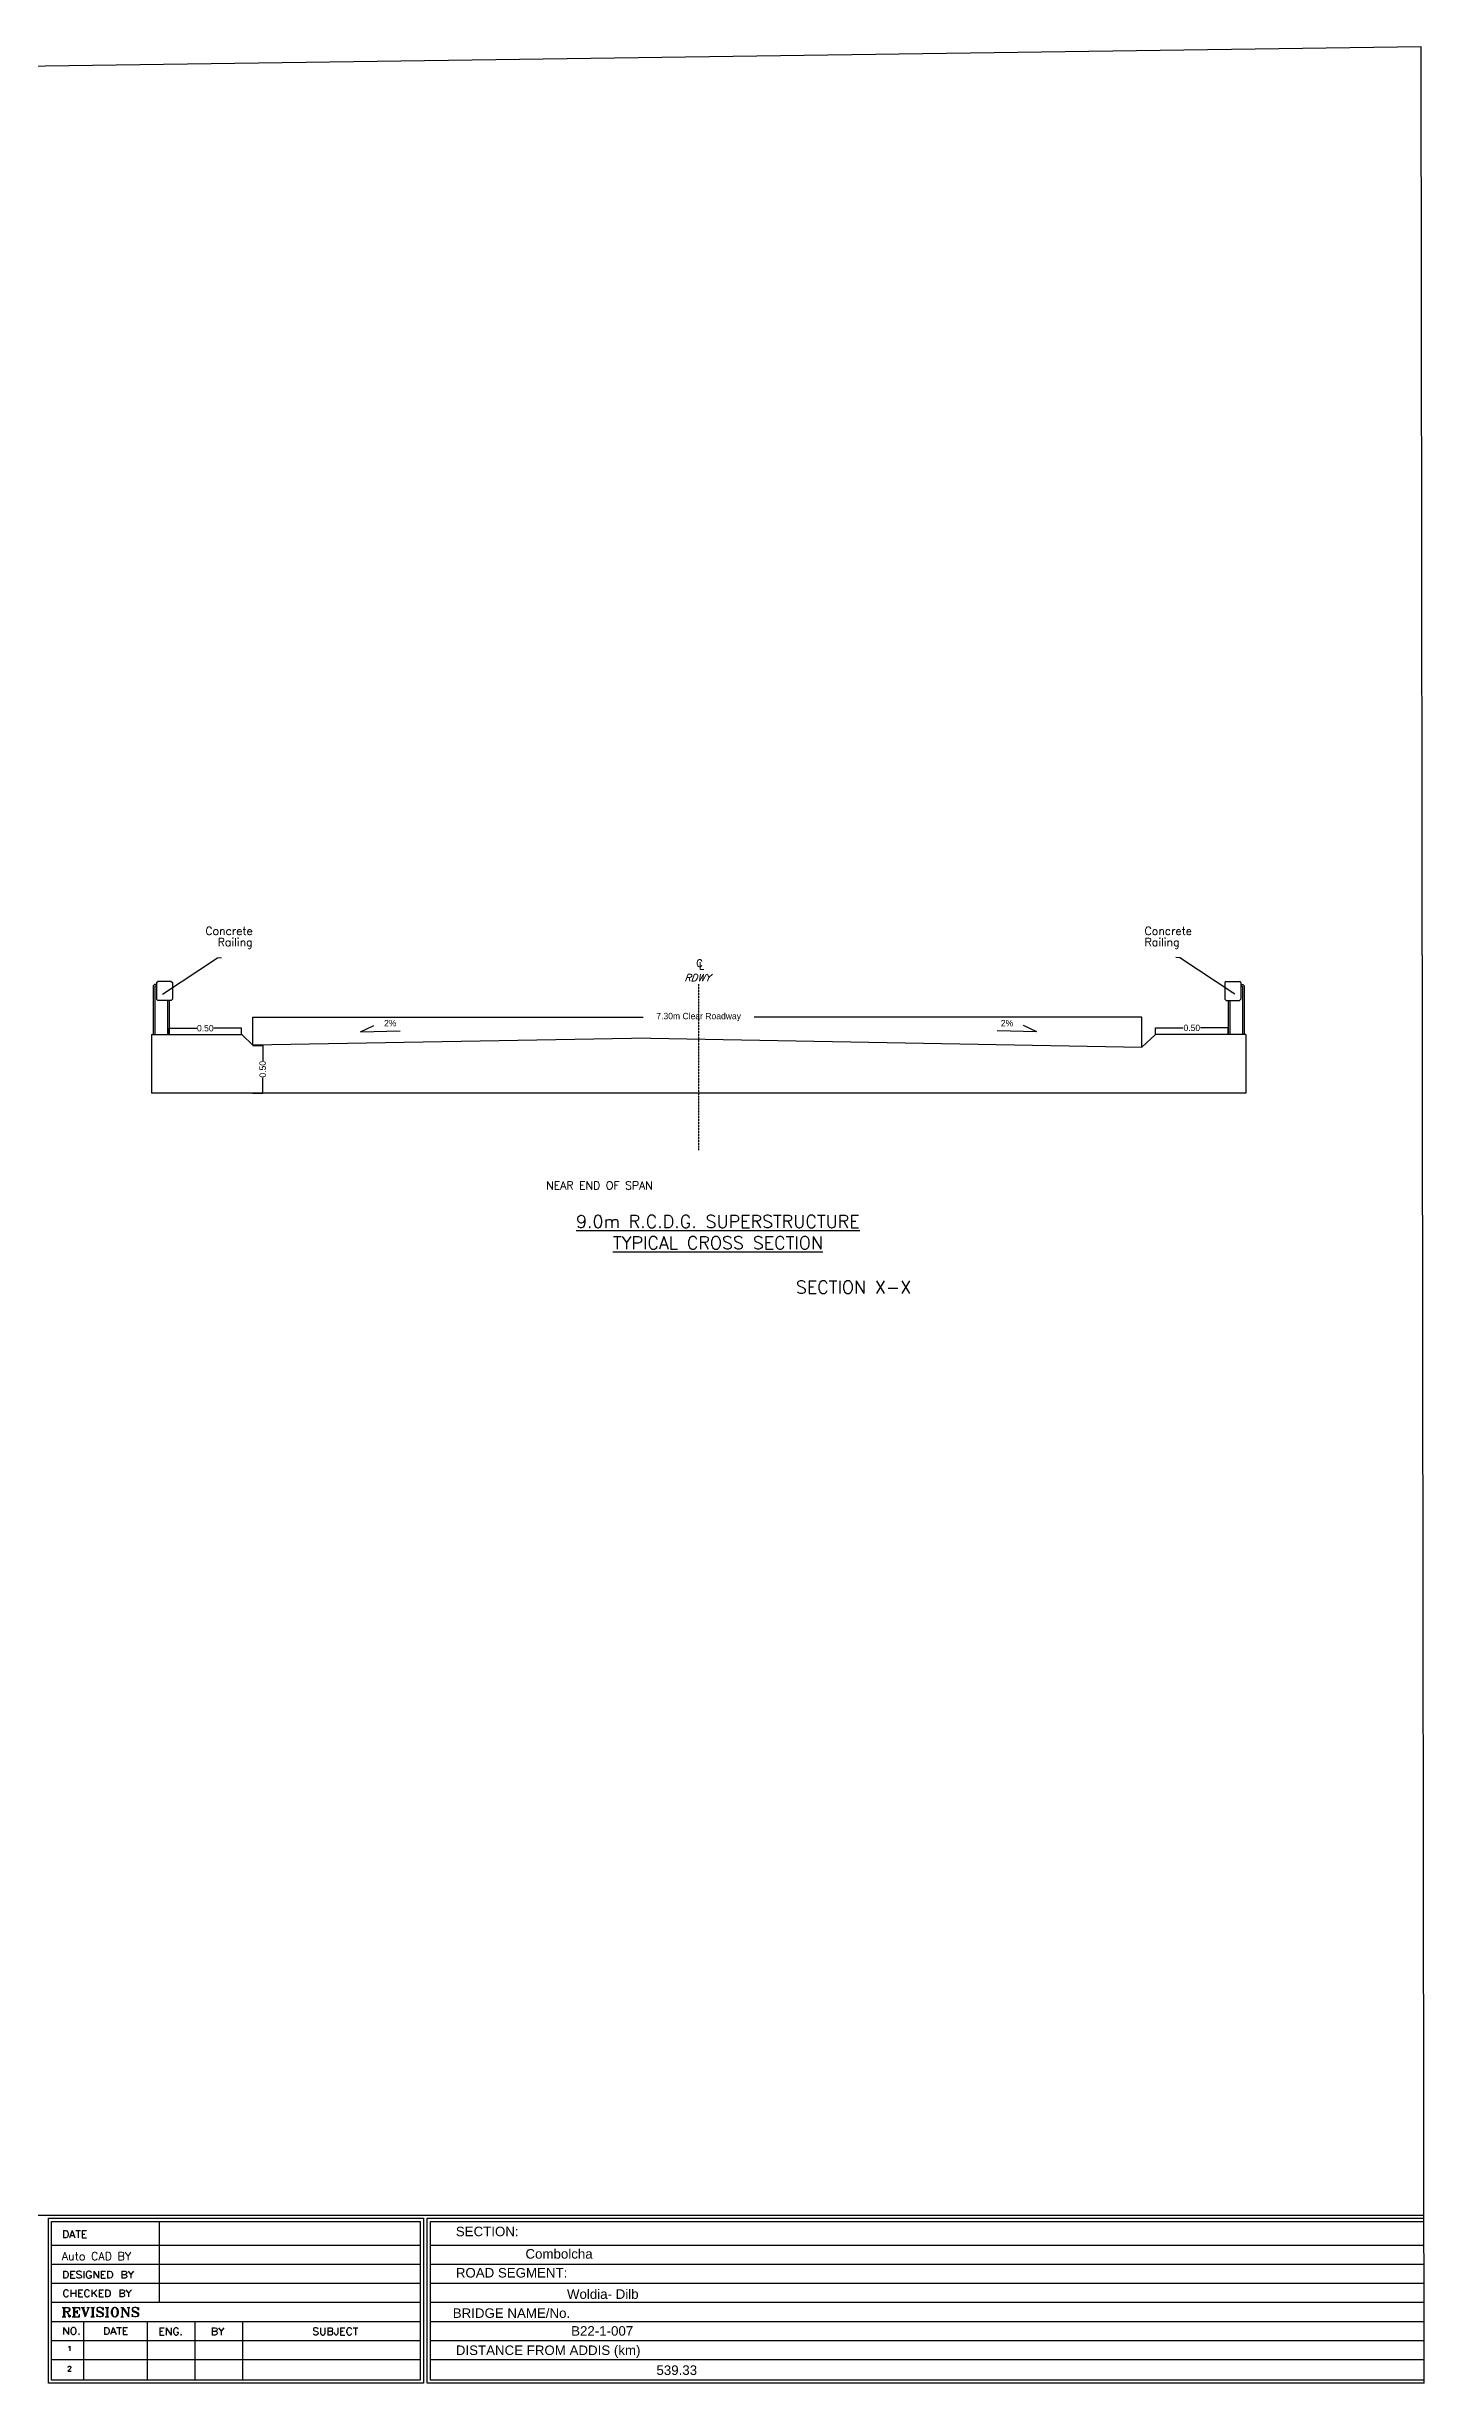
# Model space of a CAD drawing. Header units: inches. Extents: x 184975 to 283683, y -13290 to 59714.
# Drawn here: x 240639 to 283683, y -13290 to 59714 of the extents above; entities that cross this region are included whole.
import ezdxf

# ---------------------------------------------------------------- set-up
doc = ezdxf.new("R2010")
doc.units = ezdxf.units.IN
doc.header["$MEASUREMENT"] = 0
doc.linetypes.add('DASHED', pattern=[0.75, 0.5, -0.25])
for name, color, linetype in [('CONCRETE', 2, 'Continuous'), ('Dim', 9, 'Continuous'), ('Text', 3, 'Continuous'), ('TITLE BLOCK', 7, 'Continuous'), ('WALL', 2, 'Continuous')]:
    doc.layers.add(name, color=color, linetype=linetype)
doc.styles.add('ARIAL', font='arial.ttf', dxfattribs={"height": 15})
doc.styles.add('SIM_E25', font='simplex.shx')
doc.styles.add('T-25-100', font='romans.shx', dxfattribs={"height": 0.25})
doc.styles.add('Text200-2.25', font='romans.shx')
doc.styles.add('Text50-2.0', font='romans.shx')
doc.dimstyles.new('Dim50', dxfattribs={"dimtxt": 300, "dimasz": 150, "dimexe": 150, "dimexo": 150, "dimgap": 75, "dimtad": 1, "dimdec": 0, "dimlfac": 0.5, "dimzin": 0, "dimdsep": 46, "dimtxsty": 'Text50-2.0', "dimblk": 'OBLIQUE', "dimcen": 100, "dimdle": 150, "dimclrd": 256, "dimclre": 256, "dimclrt": 3, "dimadec": 0, "dimazin": 0, "dimtfac": 1, "dimtdec": 0, "dimtofl": 0, "dimtmove": 0, "dimatfit": 3, "dimfxl": 1, "dimtolj": 1, "dimtzin": 0, "dimarcsym": 0})
doc.dimstyles.get("Standard").update_dxf_attribs({"dimtxt": 200, "dimasz": 0.18, "dimexe": 0.18, "dimexo": 0.0625, "dimgap": 0.09, "dimtad": 0, "dimdec": 4, "dimzin": 0, "dimdsep": 46, "dimtxsty": 'Standard', "dimcen": 0.09, "dimadec": 0, "dimazin": 0, "dimtfac": 1, "dimtdec": 4, "dimtofl": 0, "dimtmove": 0, "dimatfit": 3, "dimfxl": 1, "dimtolj": 1, "dimtzin": 0, "dimarcsym": 0})

# ---------------------------------------------------------------- blocks, each defined once
blk = doc.blocks.new('_Oblique')
at = {"color": 0, "lineweight": -2}
blk.add_line((-0.5, -0.5), (0.5, 0.5), dxfattribs=at)
blk = doc.blocks.new('*D26')
at = {"color": 0, "lineweight": -2}
for p, q in [((247077, 28513), (247077, 29398)), ((247077, 29398), (259276, 29398)), ((274854, 29398), (262743, 29398)), ((274854, 28460), (274854, 29398))]:
    blk.add_line(p, q, dxfattribs=at)
at = {"color": 0}
for points in [[(247077, 29398), (247077, 29398), (247077, 29398)], [(274854, 29398), (274854, 29398), (274854, 29398)]]:
    blk.add_solid(points, dxfattribs=at)
at = {"layer": 'Defpoints', "color": 0}
for p in [(274854, 29398), (247077, 28513), (274854, 28460)]:
    blk.add_point(p, dxfattribs=at)
at = {"color": 0, "insert": (261010, 29398), "char_height": 200, "attachment_point": 5}
blk.add_mtext('\\A1;7.30m Clear Roadway', dxfattribs=at)
blk = doc.blocks.new('*D27')
at = {"color": 0, "lineweight": -2}
for p, q in [((247077, 28513), (247388, 28513)), ((247388, 28513), (247388, 28032)), ((247077, 27016), (247388, 27016)), ((247388, 27017), (247388, 27498))]:
    blk.add_line(p, q, dxfattribs=at)
at = {"color": 0}
for points in [[(247388, 28513), (247388, 28513), (247388, 28513)], [(247388, 27017), (247388, 27017), (247388, 27016)]]:
    blk.add_solid(points, dxfattribs=at)
at = {"layer": 'Defpoints', "color": 0}
for p in [(247077, 28513), (247077, 27016), (247388, 27016)]:
    blk.add_point(p, dxfattribs=at)
at = {"color": 0, "insert": (247388, 27765), "char_height": 200, "attachment_point": 5, "rotation": 90}
blk.add_mtext('\\A1;0.50', dxfattribs=at)
blk = doc.blocks.new('*D28')
at = {"color": 0, "lineweight": -2}
for p, q in [((244466, 28858), (244466, 29047)), ((244466, 29047), (245327, 29047)), ((246722, 29047), (245861, 29047)), ((246723, 28858), (246723, 29047))]:
    blk.add_line(p, q, dxfattribs=at)
at = {"color": 0}
for points in [[(244466, 29047), (244466, 29047), (244466, 29047)], [(246722, 29047), (246722, 29047), (246723, 29047)]]:
    blk.add_solid(points, dxfattribs=at)
at = {"layer": 'Defpoints', "color": 0}
for p in [(244466, 28858), (246723, 29047), (246723, 28858)]:
    blk.add_point(p, dxfattribs=at)
at = {"color": 0, "insert": (245594, 29047), "char_height": 200, "attachment_point": 5}
blk.add_mtext('\\A1;0.50', dxfattribs=at)
blk = doc.blocks.new('*D29')
at = {"color": 0, "lineweight": -2}
for p, q in [((275287, 28849), (275287, 29057)), ((275287, 29057), (276153, 29057)), ((277553, 29057), (276687, 29057)), ((277553, 28858), (277553, 29057))]:
    blk.add_line(p, q, dxfattribs=at)
at = {"color": 0}
for points in [[(275287, 29057), (275287, 29057), (275287, 29057)], [(277553, 29057), (277553, 29057), (277553, 29057)]]:
    blk.add_solid(points, dxfattribs=at)
at = {"layer": 'Defpoints', "color": 0}
for p in [(275287, 29057), (275287, 28849), (277553, 28858)]:
    blk.add_point(p, dxfattribs=at)
at = {"color": 0, "insert": (276420, 29057), "char_height": 200, "attachment_point": 5}
blk.add_mtext('\\A1;0.50', dxfattribs=at)

msp = doc.modelspace()

# ---------------------------------------------------------------- linework, layer by layer
at = {"color": 6, "linetype": 'DASHED'}
msp.add_line((261009.62304, 30420.24667), (261009.62304, 25234.04218), dxfattribs=at)
at = {"color": 2}
for p, q in [((243909.62304, 28848.54373), (246732.14233, 28848.54373)), ((243909.62304, 28848.48123), (243909.62304, 27016.36331)), ((246732.14233, 28848.54373), (247077.27848, 28513.31858)), ((275287.10375, 28848.54373), (274854.11139, 28459.71228)), ((278109.62304, 28848.54373), (275287.10375, 28848.54373)), ((278109.62304, 28848.54373), (278109.62304, 27016.36331)), ((278109.62304, 27016.36331), (243909.62304, 27016.36331))]:
    msp.add_line(p, q, dxfattribs=at)
for p, q in [((250444.21402, 28939.61939), (250856.50739, 29128.07128)), ((250444.21402, 28939.61939), (251684.81196, 28962.45613)), ((271575.03207, 28939.61939), (270334.43412, 28962.45613)), ((271575.03207, 28939.61939), (271162.7387, 29128.07128))]:
    msp.add_line(p, q)
at = {"layer": 'CONCRETE'}
for q in [(247077.27848, 28513.31858), (274854.11139, 28459.71228)]:
    msp.add_line((259509.62304, 28742.17129), q, dxfattribs=at)
at = {"layer": 'TITLE BLOCK', "color": 5}
for p, q in [((185075.59127, -8036.30091), (283674.30214, -8036.30091)), ((240791.18532, -8236.94065), (252311.34653, -8236.94065)), ((240791.18532, -13190.23055), (240791.18532, -8236.94065)), ((252311.34653, -8236.94065), (252311.34653, -13190.23055)), ((252626.7984, -8236.82387), (283674.64171, -8236.82387)), ((252626.7984, -13190.11377), (252626.7984, -8236.82387)), ((252311.34653, -13190.23055), (240791.18532, -13190.23055)), ((283683.02984, -13190.11377), (252626.7984, -13190.11377))]:
    msp.add_line(p, q, dxfattribs=at)
at = {"layer": 'TITLE BLOCK', "color": 210}
for p, q in [((240690.92076, -8136.67609), (252411.61109, -8136.67609)), ((240690.92076, -13290.49511), (240690.92076, -8136.67609)), ((252411.61109, -8136.67609), (252411.61109, -13290.49511)), ((252526.53383, -13290.37834), (252526.53383, -8136.55931)), ((252526.53383, -8136.55931), (283674.47192, -8136.55931)), ((252411.61109, -13290.49511), (240690.92076, -13290.49511)), ((283683.19963, -13290.37834), (252526.53383, -13290.37834))]:
    msp.add_line(p, q, dxfattribs=at)
msp.add_lwpolyline([(283683.19963, -13290.37834), (283589.87649, 59714.36166), (184975.32671, 58326.95113), (184975.32671, -8056.29792)], dxfattribs=at)
at = {"layer": 'TITLE BLOCK', "color": 7}
for points in [[(241158.4446, -8520.6663), (241158.4446, -8745.19888)], [(241158.4446, -8520.6663), (241235.52295, -8520.6663), (241265.68404, -8530.72), (241289.14267, -8554.17863), (241299.19636, -8574.28602), (241309.25006, -8607.79835), (241309.25006, -8661.41807), (241299.19636, -8691.57916), (241289.14267, -8711.68656), (241265.68404, -8735.14518), (241235.52295, -8745.19888), (241158.4446, -8745.19888)], [(241436.5969, -8520.6663), (241352.81608, -8745.19888)], [(241382.97718, -8671.47177), (241490.21662, -8671.47177)], [(241436.5969, -8520.6663), (241520.37771, -8745.19888)], [(241543.83634, -8520.6663), (241691.29057, -8520.6663)], [(241617.56346, -8520.6663), (241617.56346, -8745.19888)], [(241744.91029, -8520.6663), (241882.31083, -8520.6663)], [(241744.91029, -8520.6663), (241744.91029, -8745.19888)], [(241744.91029, -8627.90574), (241828.69111, -8627.90574)], [(241744.91029, -8745.19888), (241882.31083, -8745.19888)], [(244164.5002, -10770.64065), (244164.5002, -8236.94065)], [(252311.34653, -8987.78493), (240791.18532, -8987.78493)], [(283675.91342, -8987.78493), (252626.7984, -8987.78493)], [(252311.34653, -9580.95309), (240791.18532, -9580.95309)], [(252311.34653, -10177.47249), (240791.18532, -10177.47249)], [(241161.79583, -9785.37828), (241161.79583, -10006.55963)], [(241161.79583, -9785.37828), (241235.52295, -9785.37828), (241265.68404, -9795.43198), (241289.14267, -9815.53937), (241299.19636, -9838.998), (241309.25006, -9869.15909), (241309.25006, -9922.77881), (241299.19636, -9956.29114), (241289.14267, -9976.39853), (241265.68404, -9996.50593), (241235.52295, -10006.55963), (241161.79583, -10006.55963)], [(241382.97718, -9785.37828), (241382.97718, -10006.55963)], [(241382.97718, -9785.37828), (241523.72894, -9785.37828)], [(241382.97718, -9892.61772), (241470.10922, -9892.61772)], [(241382.97718, -10006.55963), (241523.72894, -10006.55963)], [(241724.8029, -9815.53937), (241704.6955, -9795.43198), (241671.18318, -9785.37828), (241627.61715, -9785.37828), (241597.45606, -9795.43198), (241573.99743, -9815.53937), (241573.99743, -9838.998), (241587.40236, -9859.1054), (241597.45606, -9869.15909), (241617.56346, -9879.21279), (241681.23687, -9902.67142), (241704.6955, -9912.72512), (241714.7492, -9922.77881), (241724.8029, -9942.88621), (241724.8029, -9976.39853), (241704.6955, -9996.50593), (241671.18318, -10006.55963), (241627.61715, -10006.55963), (241597.45606, -9996.50593), (241573.99743, -9976.39853)], [(241798.53001, -9785.37828), (241798.53001, -10006.55963)], [(242033.11629, -9838.998), (242023.0626, -9815.53937), (241999.60397, -9795.43198), (241979.49657, -9785.37828), (241935.93055, -9785.37828), (241915.82315, -9795.43198), (241895.71576, -9815.53937), (241882.31083, -9838.998), (241872.25713, -9869.15909), (241872.25713, -9922.77881), (241882.31083, -9956.29114), (241895.71576, -9976.39853), (241915.82315, -9996.50593), (241935.93055, -10006.55963), (241979.49657, -10006.55963), (241999.60397, -9996.50593), (242023.0626, -9976.39853), (242033.11629, -9956.29114), (242033.11629, -9922.77881)], [(241979.49657, -9922.77881), (242033.11629, -9922.77881)], [(242106.84341, -9785.37828), (242254.29764, -10006.55963)], [(242106.84341, -9785.37828), (242106.84341, -10006.55963)], [(242254.29764, -9785.37828), (242254.29764, -10006.55963)], [(242341.42969, -9785.37828), (242478.83022, -9785.37828)], [(242341.42969, -9785.37828), (242341.42969, -10006.55963)], [(242341.42969, -9892.61772), (242425.2105, -9892.61772)], [(242341.42969, -10006.55963), (242478.83022, -10006.55963)], [(242542.50364, -9785.37828), (242542.50364, -10006.55963)], [(242542.50364, -9785.37828), (242616.23076, -9785.37828), (242649.74308, -9795.43198), (242669.85048, -9815.53937), (242679.90418, -9838.998), (242689.95787, -9869.15909), (242689.95787, -9922.77881), (242679.90418, -9956.29114), (242669.85048, -9976.39853), (242649.74308, -9996.50593), (242616.23076, -10006.55963), (242542.50364, -10006.55963)], [(242988.21757, -9785.37828), (243085.40331, -9785.37828), (243115.56441, -9795.43198), (243125.6181, -9805.48567), (243139.02304, -9828.9443), (243139.02304, -9849.0517), (243125.6181, -9869.15909), (243115.56441, -9879.21279), (243085.40331, -9892.61772)], [(242988.21757, -9785.37828), (242988.21757, -10006.55963)], [(242988.21757, -9892.61772), (243085.40331, -9892.61772), (243115.56441, -9902.67142), (243125.6181, -9912.72512), (243139.02304, -9932.83251), (243139.02304, -9966.34484), (243125.6181, -9986.45223), (243115.56441, -9996.50593), (243085.40331, -10006.55963), (242988.21757, -10006.55963)], [(243179.23783, -9785.37828), (243266.36987, -9892.61772), (243266.36987, -10006.55963)], [(243350.15069, -9785.37828), (243266.36987, -9892.61772)], [(283676.91792, -9580.95309), (252626.7984, -9580.95309)], [(283677.92809, -10177.47249), (252626.7984, -10177.47249)], [(252311.34653, -10770.64065), (240791.18532, -10770.64065)], [(241124.93227, -10921.44611), (241295.84513, -10921.44611), (241336.05992, -10934.85104), (241349.46485, -10948.25597), (241366.22101, -10978.41707), (241366.22101, -11005.22693), (241349.46485, -11032.03679), (241336.05992, -11048.79295), (241295.84513, -11062.19788), (241195.30815, -11062.19788)], [(241138.3372, -10921.44611), (241165.14706, -10934.85104)], [(241151.74213, -10921.44611), (241165.14706, -10948.25597)], [(241319.30376, -10422.11246), (241309.25006, -10398.65384), (241285.79143, -10378.54644), (241265.68404, -10368.49274), (241222.11802, -10368.49274), (241202.01062, -10378.54644), (241181.90322, -10398.65384), (241171.84953, -10422.11246), (241158.4446, -10452.27356), (241158.4446, -10505.89328), (241171.84953, -10539.4056), (241181.90322, -10559.513), (241202.01062, -10579.62039), (241222.11802, -10589.67409), (241265.68404, -10589.67409), (241285.79143, -10579.62039), (241309.25006, -10559.513), (241319.30376, -10539.4056)], [(241165.14706, -10921.44611), (241165.14706, -11216.35458)], [(241181.90322, -10934.85104), (241181.90322, -11202.94965)], [(241195.30815, -10921.44611), (241195.30815, -11216.35458)], [(241208.71308, -10921.44611), (241195.30815, -10948.25597)], [(241222.11802, -10921.44611), (241195.30815, -10934.85104)], [(241295.84513, -10921.44611), (241322.65499, -10934.85104), (241336.05992, -10961.6609), (241336.05992, -11018.63186), (241322.65499, -11048.79295), (241295.84513, -11062.19788)], [(241336.05992, -10948.25597), (241349.46485, -10978.41707), (241349.46485, -11005.22693), (241336.05992, -11032.03679)], [(241393.03088, -10368.49274), (241393.03088, -10589.67409)], [(241393.03088, -10475.73218), (241543.83634, -10475.73218)], [(241436.5969, -10921.44611), (241661.12948, -10921.44611), (241661.12948, -11005.22693)], [(241450.00183, -10921.44611), (241476.81169, -10934.85104)], [(241463.40676, -10921.44611), (241476.81169, -10948.25597)], [(241476.81169, -10921.44611), (241476.81169, -11216.35458)], [(241493.56785, -10934.85104), (241493.56785, -11202.94965)], [(241506.97278, -10921.44611), (241506.97278, -11216.35458)], [(241520.37771, -10921.44611), (241506.97278, -10948.25597)], [(241533.78264, -10921.44611), (241506.97278, -10934.85104)], [(241543.83634, -10368.49274), (241543.83634, -10589.67409)], [(241590.7536, -10921.44611), (241661.12948, -10934.85104)], [(241620.91469, -10921.44611), (241661.12948, -10948.25597)], [(241627.61715, -10368.49274), (241627.61715, -10589.67409)], [(241627.61715, -10368.49274), (241765.01769, -10368.49274)], [(241627.61715, -10475.73218), (241711.39797, -10475.73218)], [(241627.61715, -10589.67409), (241765.01769, -10589.67409)], [(241634.31962, -10921.44611), (241661.12948, -10961.6609)], [(241647.72455, -10921.44611), (241661.12948, -11005.22693)], [(241718.10043, -10921.44611), (241818.63741, -10921.44611)], [(241734.8566, -10921.44611), (241761.66646, -10948.25597)], [(241748.26153, -10921.44611), (241845.44727, -11216.35458)], [(241761.66646, -10921.44611), (241845.44727, -11176.13979), (241845.44727, -11216.35458)], [(241775.07139, -10921.44611), (241862.20343, -11176.13979)], [(241791.82755, -10921.44611), (241775.07139, -10948.25597)], [(241805.23248, -10921.44611), (241775.07139, -10934.85104)], [(241979.49657, -10422.11246), (241966.09164, -10398.65384), (241945.98425, -10378.54644), (241925.87685, -10368.49274), (241882.31083, -10368.49274), (241862.20343, -10378.54644), (241838.7448, -10398.65384), (241828.69111, -10422.11246), (241818.63741, -10452.27356), (241818.63741, -10505.89328), (241828.69111, -10539.4056), (241838.7448, -10559.513), (241862.20343, -10579.62039), (241882.31083, -10589.67409), (241925.87685, -10589.67409), (241945.98425, -10579.62039), (241966.09164, -10559.513), (241979.49657, -10539.4056)], [(241945.98425, -10934.85104), (241845.44727, -11216.35458)], [(241889.01329, -10921.44611), (241972.79411, -10921.44611)], [(241919.17439, -10921.44611), (241945.98425, -10934.85104)], [(241959.38918, -10921.44611), (241945.98425, -10934.85104)], [(242016.36013, -10921.44611), (242130.30204, -10921.44611)], [(242029.76506, -10921.44611), (242059.92615, -10934.85104)], [(242046.52122, -10921.44611), (242059.92615, -10948.25597)], [(242053.22369, -10368.49274), (242053.22369, -10589.67409)], [(242200.67792, -10368.49274), (242053.22369, -10515.94698)], [(242059.92615, -10921.44611), (242059.92615, -11216.35458)], [(242073.33108, -10934.85104), (242073.33108, -11202.94965)], [(242086.73601, -10921.44611), (242086.73601, -11216.35458)], [(242116.89711, -10921.44611), (242086.73601, -10934.85104)], [(242103.49218, -10921.44611), (242086.73601, -10948.25597)], [(242106.84341, -10462.32725), (242200.67792, -10589.67409)], [(242384.99571, -10961.6609), (242398.40064, -10921.44611), (242398.40064, -11005.22693), (242384.99571, -10961.6609), (242358.18585, -10934.85104), (242314.61983, -10921.44611), (242271.0538, -10921.44611), (242230.83901, -10934.85104), (242200.67792, -10961.6609), (242200.67792, -11005.22693), (242214.08285, -11032.03679), (242257.64887, -11062.19788), (242341.42969, -11089.00774), (242371.59078, -11105.7639), (242384.99571, -11132.57377), (242384.99571, -11176.13979), (242371.59078, -11202.94965)], [(242230.83901, -10934.85104), (242214.08285, -10961.6609), (242214.08285, -10991.822), (242230.83901, -11018.63186), (242257.64887, -11032.03679), (242341.42969, -11062.19788), (242384.99571, -11089.00774), (242398.40064, -11119.16883), (242398.40064, -11162.73486), (242384.99571, -11189.54472), (242371.59078, -11202.94965), (242328.02476, -11216.35458), (242284.45873, -11216.35458), (242244.24394, -11202.94965), (242214.08285, -11176.13979), (242200.67792, -11132.57377), (242200.67792, -11216.35458), (242214.08285, -11176.13979)], [(242274.40504, -10368.49274), (242274.40504, -10589.67409)], [(242274.40504, -10368.49274), (242415.1568, -10368.49274)], [(242274.40504, -10475.73218), (242361.53708, -10475.73218)], [(242274.40504, -10589.67409), (242415.1568, -10589.67409)], [(242468.77652, -10921.44611), (242582.71843, -10921.44611)], [(242478.83022, -10368.49274), (242552.55734, -10368.49274), (242582.71843, -10378.54644), (242606.17706, -10398.65384), (242616.23076, -10422.11246), (242626.28445, -10452.27356), (242626.28445, -10505.89328), (242616.23076, -10539.4056), (242606.17706, -10559.513), (242582.71843, -10579.62039), (242552.55734, -10589.67409), (242478.83022, -10589.67409)], [(242478.83022, -10368.49274), (242478.83022, -10589.67409)], [(242485.53269, -10921.44611), (242512.34255, -10934.85104)], [(242498.93762, -10921.44611), (242512.34255, -10948.25597)], [(242512.34255, -10921.44611), (242512.34255, -11216.35458)], [(242525.74748, -10934.85104), (242525.74748, -11202.94965)], [(242542.50364, -10921.44611), (242542.50364, -11216.35458)], [(242555.90857, -10921.44611), (242542.50364, -10948.25597)], [(242569.3135, -10921.44611), (242542.50364, -10934.85104)], [(242753.63129, -10921.44611), (242710.06527, -10934.85104), (242683.25541, -10961.6609), (242669.85048, -10991.822), (242653.09431, -11048.79295), (242653.09431, -11089.00774), (242669.85048, -11145.9787), (242683.25541, -11176.13979), (242710.06527, -11202.94965), (242753.63129, -11216.35458), (242780.44115, -11216.35458), (242824.00718, -11202.94965), (242854.16827, -11176.13979), (242867.5732, -11145.9787), (242880.97813, -11089.00774), (242880.97813, -11048.79295), (242867.5732, -10991.822), (242854.16827, -10961.6609), (242824.00718, -10934.85104), (242780.44115, -10921.44611), (242753.63129, -10921.44611)], [(242753.63129, -10921.44611), (242726.82143, -10934.85104), (242696.66034, -10978.41707), (242683.25541, -11032.03679), (242683.25541, -11105.7639), (242696.66034, -11162.73486), (242726.82143, -11202.94965), (242753.63129, -11216.35458)], [(242780.44115, -11216.35458), (242810.60224, -11202.94965), (242837.41211, -11162.73486), (242854.16827, -11105.7639), (242854.16827, -11032.03679), (242837.41211, -10978.41707), (242810.60224, -10934.85104), (242780.44115, -10921.44611)], [(242924.54415, -10368.49274), (242924.54415, -10589.67409)], [(242924.54415, -10368.49274), (243018.37866, -10368.49274), (243051.89099, -10378.54644), (243061.94469, -10388.60014), (243071.99838, -10412.05877), (243071.99838, -10432.16616), (243061.94469, -10452.27356), (243051.89099, -10462.32725), (243018.37866, -10475.73218)], [(242924.54415, -10475.73218), (243018.37866, -10475.73218), (243051.89099, -10485.78588), (243061.94469, -10495.83958), (243071.99838, -10515.94698), (243071.99838, -10549.4593), (243061.94469, -10569.5667), (243051.89099, -10579.62039), (243018.37866, -10589.67409), (242924.54415, -10589.67409)], [(242951.35401, -10921.44611), (243021.7299, -10921.44611)], [(242964.75894, -10921.44611), (242994.92004, -10934.85104)], [(242994.92004, -10921.44611), (243192.64276, -11216.35458)], [(242994.92004, -10921.44611), (242994.92004, -11202.94965)], [(243008.32497, -10921.44611), (243179.23783, -11176.13979)], [(243021.7299, -10921.44611), (243192.64276, -11176.13979)], [(243115.56441, -10368.49274), (243199.34522, -10475.73218), (243199.34522, -10589.67409)], [(243149.07673, -10921.44611), (243236.20878, -10921.44611)], [(243165.8329, -10921.44611), (243192.64276, -10934.85104)], [(243222.80385, -10921.44611), (243192.64276, -10934.85104)], [(243192.64276, -10934.85104), (243192.64276, -11216.35458)], [(243286.47727, -10368.49274), (243199.34522, -10475.73218)], [(243490.90245, -10961.6609), (243504.30738, -10921.44611), (243504.30738, -11005.22693), (243490.90245, -10961.6609), (243460.74136, -10934.85104), (243420.52657, -10921.44611), (243376.96055, -10921.44611), (243333.39452, -10934.85104), (243306.58466, -10961.6609), (243306.58466, -11005.22693), (243319.98959, -11032.03679), (243363.55562, -11062.19788), (243447.33643, -11089.00774), (243477.49752, -11105.7639), (243490.90245, -11132.57377), (243490.90245, -11176.13979), (243477.49752, -11202.94965)], [(243333.39452, -10934.85104), (243319.98959, -10961.6609), (243319.98959, -10991.822), (243333.39452, -11018.63186), (243363.55562, -11032.03679), (243447.33643, -11062.19788), (243490.90245, -11089.00774), (243504.30738, -11119.16883), (243504.30738, -11162.73486), (243490.90245, -11189.54472), (243477.49752, -11202.94965), (243433.9315, -11216.35458), (243390.36548, -11216.35458), (243350.15069, -11202.94965), (243319.98959, -11176.13979), (243306.58466, -11132.57377), (243306.58466, -11216.35458), (243319.98959, -11176.13979)], [(283678.93259, -10770.64065), (252626.7984, -10770.64065)], [(252311.34653, -11367.16004), (240791.18532, -11367.16004)], [(241124.93227, -11216.35458), (241238.87418, -11216.35458)], [(241165.14706, -11202.94965), (241138.3372, -11216.35458)], [(241165.14706, -11189.54472), (241151.74213, -11216.35458)], [(241168.49829, -11544.77537), (241168.49829, -11769.30795)], [(241168.49829, -11544.77537), (241315.95253, -11769.30795)], [(241195.30815, -11189.54472), (241208.71308, -11216.35458)], [(241195.30815, -11202.94965), (241222.11802, -11216.35458)], [(241252.27911, -11062.19788), (241279.08897, -11075.60281), (241295.84513, -11105.7639), (241322.65499, -11189.54472), (241336.05992, -11216.35458), (241366.22101, -11216.35458), (241379.62595, -11189.54472), (241379.62595, -11162.73486)], [(241279.08897, -11075.60281), (241295.84513, -11089.00774), (241336.05992, -11176.13979), (241349.46485, -11189.54472), (241366.22101, -11189.54472), (241379.62595, -11176.13979)], [(241315.95253, -11544.77537), (241315.95253, -11769.30795)], [(241322.65499, -11162.73486), (241336.05992, -11189.54472), (241349.46485, -11202.94965), (241366.22101, -11202.94965)], [(241453.35306, -11544.77537), (241433.24567, -11554.82907), (241413.13827, -11578.28769), (241403.08457, -11598.39509), (241389.67964, -11628.55618), (241389.67964, -11682.1759), (241403.08457, -11715.68823), (241413.13827, -11735.79562), (241433.24567, -11755.90302), (241453.35306, -11769.30795), (241496.91908, -11769.30795), (241520.37771, -11755.90302), (241540.48511, -11735.79562), (241550.53881, -11715.68823), (241560.5925, -11682.1759), (241560.5925, -11628.55618), (241550.53881, -11598.39509), (241540.48511, -11578.28769), (241520.37771, -11554.82907), (241496.91908, -11544.77537), (241453.35306, -11544.77537)], [(241436.5969, -11216.35458), (241661.12948, -11216.35458), (241661.12948, -11132.57377)], [(241476.81169, -11202.94965), (241450.00183, -11216.35458)], [(241476.81169, -11189.54472), (241463.40676, -11216.35458)], [(241506.97278, -11062.19788), (241590.7536, -11062.19788)], [(241506.97278, -11189.54472), (241520.37771, -11216.35458)], [(241506.97278, -11202.94965), (241533.78264, -11216.35458)], [(241590.7536, -11048.79295), (241533.78264, -11062.19788), (241590.7536, -11075.60281)], [(241590.7536, -11032.03679), (241563.94374, -11062.19788), (241590.7536, -11089.00774)], [(241590.7536, -11005.22693), (241577.34867, -11062.19788), (241590.7536, -11119.16883)], [(241590.7536, -11005.22693), (241590.7536, -11119.16883)], [(241590.7536, -11216.35458), (241661.12948, -11202.94965)], [(241620.91469, -11216.35458), (241661.12948, -11189.54472)], [(241634.31962, -11216.35458), (241661.12948, -11176.13979)], [(241647.72455, -11216.35458), (241661.12948, -11132.57377)], [(241801.88125, -13190.23055), (241801.88125, -11367.16004)], [(242016.36013, -11216.35458), (242130.30204, -11216.35458)], [(242059.92615, -11202.94965), (242029.76506, -11216.35458)], [(242059.92615, -11189.54472), (242046.52122, -11216.35458)], [(242086.73601, -11189.54472), (242103.49218, -11216.35458)], [(242086.73601, -11202.94965), (242116.89711, -11216.35458)], [(242214.08285, -11005.22693), (242230.83901, -11032.03679), (242257.64887, -11048.79295), (242341.42969, -11075.60281), (242371.59078, -11089.00774), (242384.99571, -11119.16883)], [(242441.96666, -11544.77537), (242515.69378, -11544.77537), (242549.20611, -11554.82907), (242569.3135, -11578.28769), (242579.3672, -11598.39509), (242589.4209, -11628.55618), (242589.4209, -11682.1759), (242579.3672, -11715.68823), (242569.3135, -11735.79562), (242549.20611, -11755.90302), (242515.69378, -11769.30795), (242441.96666, -11769.30795)], [(242441.96666, -11544.77537), (242441.96666, -11769.30795)], [(242468.77652, -11216.35458), (242582.71843, -11216.35458)], [(242512.34255, -11202.94965), (242485.53269, -11216.35458)], [(242512.34255, -11189.54472), (242498.93762, -11216.35458)], [(242542.50364, -11189.54472), (242555.90857, -11216.35458)], [(242542.50364, -11202.94965), (242569.3135, -11216.35458)], [(242716.76773, -11544.77537), (242632.98692, -11769.30795)], [(242696.66034, -10961.6609), (242683.25541, -10991.822), (242669.85048, -11032.03679), (242669.85048, -11105.7639), (242683.25541, -11145.9787), (242696.66034, -11176.13979)], [(242716.76773, -11544.77537), (242803.89978, -11769.30795)], [(242824.00718, -11544.77537), (242971.46141, -11544.77537)], [(242837.41211, -11176.13979), (242854.16827, -11145.9787), (242867.5732, -11105.7639), (242867.5732, -11032.03679), (242854.16827, -10991.822), (242837.41211, -10961.6609)], [(242897.73429, -11544.77537), (242897.73429, -11769.30795)], [(242951.35401, -11216.35458), (243038.48606, -11216.35458)], [(242994.92004, -11202.94965), (242964.75894, -11216.35458)], [(242994.92004, -11202.94965), (243021.7299, -11216.35458)], [(243025.08113, -11544.77537), (243025.08113, -11769.30795)], [(243025.08113, -11544.77537), (243165.8329, -11544.77537)], [(243025.08113, -11652.01481), (243112.21317, -11652.01481)], [(243319.98959, -11005.22693), (243333.39452, -11032.03679), (243363.55562, -11048.79295), (243447.33643, -11075.60281), (243477.49752, -11089.00774), (243490.90245, -11119.16883)], [(243785.81092, -13190.23055), (243785.81092, -11367.16004)], [(244174.55389, -11558.1803), (244174.55389, -11782.71288)], [(244174.55389, -11558.1803), (244311.95443, -11558.1803)], [(244174.55389, -11665.41974), (244258.33471, -11665.41974)], [(244375.62785, -11558.1803), (244375.62785, -11782.71288)], [(244375.62785, -11558.1803), (244526.43331, -11782.71288)], [(244526.43331, -11558.1803), (244526.43331, -11782.71288)], [(244761.01959, -11611.80002), (244747.61466, -11591.69262), (244727.50726, -11568.234), (244707.39987, -11558.1803), (244663.83385, -11558.1803), (244643.72645, -11568.234), (244620.26782, -11591.69262), (244610.21413, -11611.80002), (244600.16043, -11641.96111), (244600.16043, -11695.58083), (244610.21413, -11729.09316), (244620.26782, -11749.20055), (244643.72645, -11769.30795), (244663.83385, -11782.71288), (244707.39987, -11782.71288), (244727.50726, -11769.30795), (244747.61466, -11749.20055), (244761.01959, -11729.09316), (244761.01959, -11695.58083)], [(245273.75817, -13190.23055), (245273.75817, -11367.16004)], [(245813.30661, -11558.1803), (245907.14112, -11558.1803), (245940.65345, -11568.234), (245950.70715, -11578.28769), (245960.76084, -11601.74632), (245960.76084, -11621.85372), (245950.70715, -11641.96111), (245940.65345, -11655.36604), (245907.14112, -11665.41974)], [(245813.30661, -11558.1803), (245813.30661, -11782.71288)], [(245813.30661, -11665.41974), (245907.14112, -11665.41974), (245940.65345, -11675.47344), (245950.70715, -11685.52714), (245960.76084, -11705.63453), (245960.76084, -11739.14686), (245950.70715, -11759.25425), (245940.65345, -11769.30795), (245907.14112, -11782.71288), (245813.30661, -11782.71288)], [(246004.32687, -11558.1803), (246088.10768, -11665.41974), (246088.10768, -11782.71288)], [(246175.23973, -11558.1803), (246088.10768, -11665.41974)], [(246761.70542, -13190.23055), (246761.70542, -11367.16004)], [(249117.62191, -11591.69262), (249097.51451, -11568.234), (249064.00219, -11558.1803), (249020.43616, -11558.1803), (248990.27507, -11568.234), (248970.16768, -11591.69262), (248970.16768, -11611.80002), (248980.22137, -11631.90742), (248990.27507, -11641.96111), (249010.38247, -11655.36604), (249074.05589, -11675.47344), (249097.51451, -11685.52714), (249107.56821, -11695.58083), (249117.62191, -11719.03946), (249117.62191, -11749.20055), (249097.51451, -11769.30795), (249064.00219, -11782.71288), (249020.43616, -11782.71288), (248990.27507, -11769.30795), (248970.16768, -11749.20055)], [(249191.34902, -11558.1803), (249191.34902, -11719.03946), (249201.40272, -11749.20055), (249224.86135, -11769.30795), (249255.02244, -11782.71288), (249278.48107, -11782.71288), (249308.64216, -11769.30795), (249328.74956, -11749.20055), (249342.15449, -11719.03946), (249342.15449, -11558.1803)], [(249425.9353, -11558.1803), (249425.9353, -11782.71288)], [(249425.9353, -11558.1803), (249523.12105, -11558.1803), (249553.28214, -11568.234), (249563.33584, -11578.28769), (249573.38954, -11601.74632), (249573.38954, -11621.85372), (249563.33584, -11641.96111), (249553.28214, -11655.36604), (249523.12105, -11665.41974)], [(249425.9353, -11665.41974), (249523.12105, -11665.41974), (249553.28214, -11675.47344), (249563.33584, -11685.52714), (249573.38954, -11705.63453), (249573.38954, -11739.14686), (249563.33584, -11759.25425), (249553.28214, -11769.30795), (249523.12105, -11782.71288), (249425.9353, -11782.71288)], [(249734.2487, -11558.1803), (249734.2487, -11729.09316), (249724.195, -11759.25425), (249714.1413, -11769.30795), (249690.68267, -11782.71288), (249670.57528, -11782.71288), (249650.46788, -11769.30795), (249637.06295, -11759.25425), (249627.00926, -11729.09316), (249627.00926, -11705.63453)], [(249818.02951, -11558.1803), (249818.02951, -11782.71288)], [(249818.02951, -11558.1803), (249958.78128, -11558.1803)], [(249818.02951, -11665.41974), (249905.16156, -11665.41974)], [(250169.90893, -11611.80002), (250159.85523, -11591.69262), (250136.3966, -11568.234), (250116.28921, -11558.1803), (250072.72319, -11558.1803), (250052.61579, -11568.234), (250032.50839, -11591.69262), (250022.4547, -11611.80002), (250009.04977, -11641.96111), (250009.04977, -11695.58083), (250022.4547, -11729.09316), (250032.50839, -11749.20055), (250052.61579, -11769.30795), (250072.72319, -11782.71288), (250116.28921, -11782.71288), (250136.3966, -11769.30795), (250159.85523, -11749.20055), (250169.90893, -11729.09316)], [(250213.47495, -11558.1803), (250360.92919, -11558.1803)], [(250287.20207, -11558.1803), (250287.20207, -11782.71288)], [(283679.94276, -11367.16004), (252626.7984, -11367.16004)], [(252311.34653, -11960.32821), (240791.18532, -11960.32821)], [(241319.30376, -12154.69969), (241336.05992, -12147.99723), (241356.16732, -12127.88983), (241356.16732, -12278.6953)], [(241647.72455, -11745.84932), (241634.31962, -11755.90302), (241647.72455, -11769.30795), (241657.77825, -11755.90302), (241647.72455, -11745.84932)], [(242663.14801, -11692.2296), (242770.38745, -11692.2296)], [(243025.08113, -11769.30795), (243165.8329, -11769.30795)], [(244174.55389, -11782.71288), (244311.95443, -11782.71288)], [(244707.39987, -11695.58083), (244761.01959, -11695.58083)], [(244844.8004, -11759.25425), (244834.74671, -11769.30795), (244844.8004, -11782.71288), (244854.8541, -11769.30795), (244844.8004, -11759.25425)], [(249818.02951, -11782.71288), (249958.78128, -11782.71288)], [(283680.94726, -11960.32821), (252626.7984, -11960.32821)], [(252311.34653, -12556.8476), (240791.18532, -12556.8476)], [(241305.89883, -12798.13634), (241305.89883, -12791.43388), (241312.60129, -12774.67772), (241319.30376, -12767.97525), (241336.05992, -12761.27279), (241362.86978, -12761.27279), (241379.62595, -12767.97525), (241386.32841, -12774.67772), (241393.03088, -12791.43388), (241393.03088, -12804.83881), (241386.32841, -12821.59497), (241369.57225, -12841.70237), (241299.19636, -12915.42948), (241399.73334, -12915.42948)], [(283681.95743, -12556.8476), (252626.7984, -12556.8476)]]:
    msp.add_lwpolyline(points, dxfattribs=at)
at = {"layer": 'WALL'}
for p, q in [((243965.84522, 30372.16163), (244005.84522, 30412.16163)), ((243965.84522, 30372.16163), (243965.84522, 28848.54373)), ((244065.84522, 30412.16163), (244005.84522, 30412.16163)), ((244015.84522, 30362.16163), (244015.39296, 28849.4558)), ((244065.84522, 30362.16163), (244015.84522, 30362.16163)), ((244065.84522, 30472.16163), (244105.84522, 30512.16163)), ((244065.84522, 30472.16163), (244065.84522, 29952.16163)), ((244105.84522, 29912.16163), (244065.84522, 29952.16163)), ((244525.84522, 30512.16163), (244105.84522, 30512.16163)), ((244525.84522, 30512.16163), (244565.84522, 30472.16163)), ((244565.84522, 29952.16163), (244525.84522, 29912.16163)), ((244565.84522, 30472.16163), (244565.84522, 29952.16163)), ((277493.40086, 30512.16163), (277453.40086, 30472.16163)), ((277453.40086, 30472.16163), (277453.40086, 29952.16163)), ((277453.40086, 29952.16163), (277493.40086, 29912.16163)), ((277493.40086, 30512.16163), (277913.40086, 30512.16163)), ((277953.40086, 30472.16163), (277913.40086, 30512.16163)), ((277913.40086, 29912.16163), (277953.40086, 29952.16163)), ((277953.40086, 30472.16163), (277953.40086, 29952.16163)), ((277953.40086, 30412.16163), (278013.40086, 30412.16163)), ((277953.40086, 30362.16163), (278003.40086, 30362.16163)), ((278003.40086, 30362.16163), (278003.85313, 28849.4558)), ((278053.40086, 30372.16163), (278013.40086, 30412.16163)), ((278053.40086, 30372.16163), (278053.40086, 28848.54373)), ((244525.84522, 29912.16163), (244105.84522, 29912.16163)), ((244415.84522, 29912.16163), (244415.84522, 28856.82726)), ((244465.84522, 29912.16163), (244465.84522, 28857.74766)), ((277493.40086, 29912.16163), (277913.40086, 29912.16163)), ((277553.40086, 29912.16163), (277553.40086, 28857.74766)), ((277603.40086, 29912.16163), (277603.40086, 28856.82726))]:
    msp.add_line(p, q, dxfattribs=at)

# ---------------------------------------------------------------- texts
at = {"style": 'ARIAL'}
for s, height, p in [('SECTION:', 297.335358, (253422.64529, -8695.81078)), ('Combolcha', 297.335358, (255598.03785, -9396.26334)), ('ROAD SEGMENT:', 297.3353577, (253422.64529, -9986.49388)), ('BRIDGE NAME/No.', 297.3353577, (253326.15974, -11247.4289)), ('Woldia- Dilb', 297.3353577, (256894.88031, -10653.09614)), ('B22-1-007', 297.335358, (257025.36563, -11803.47391)), ('DISTANCE FROM ADDIS (km)', 297.3353577, (253422.64529, -12407.46061)), ('539.33', 297.335358, (259690.97827, -13030.31979))]:
    msp.add_text(s, height=height, dxfattribs=at).set_placement(p)
at = {"char_height": 200, "width": 939.5131457}
for insert, attachment_point in [((251180.44322, 29306.8524), 1), ((270838.80286, 29306.8524), 3)]:
    msp.add_mtext('2%', dxfattribs=dict(at, insert=insert, attachment_point=attachment_point))
at = {"layer": 'Text', "style": 'SIM_E25', "oblique": 20}
msp.add_text('RDWY', height=225, dxfattribs=at).set_placement((260559.53009, 30516.45273))
at = {"layer": 'Text', "style": 'SIM_E25'}
for s, p in [('C', (260938.30592, 30965.96824)), ('L', (261017.6608, 30882.5789))]:
    msp.add_text(s, height=225, dxfattribs=at).set_placement(p)
at = {"layer": 'Text', "char_height": 250, "style": 'SIM_E25'}
for s, insert, attachment_point in [('Concrete', (247075.33934, 32213.03976), 3), ('Concrete', (274943.90675, 32213.03976), 1), ('Railing', (247075.33934, 31864.09769), 3), ('Railing', (274943.90675, 31864.09769), 1)]:
    msp.add_mtext(s, dxfattribs=dict(at, insert=insert, attachment_point=attachment_point))
at = {"layer": 'Text', "color": 3, "attachment_point": 2, "style": 'Text200-2.25'}
for s, insert, char_height, width in [('{\\Fromanc|c0;NEAR END OF SPAN}', (257911.25227, 24261.50959), 250, 11086.9563408), ('{\\Fromanc|c0;\\L9.0m R.C.D.G. SUPERSTRUCTURE\\PTYPICAL CROSS SECTION}', (261610.33087, 23209.22795), 400, 13050.0823387), ('{\\Fromanc|c0;SECTION X-X}', (265846.49761, 21156.49879), 400, 11086.9563408)]:
    msp.add_mtext(s, dxfattribs=dict(at, insert=insert, char_height=char_height, width=width))
at = {"layer": 'TITLE BLOCK', "style": 'T-25-100'}
msp.add_text('Auto CAD BY', height=254.3842045, rotation=359.9999999917, dxfattribs=at).set_placement((241108.25032, -9448.65695))

# ---------------------------------------------------------------- dimensions: what is measured, and where the dimension line sits
dim = msp.add_linear_dim(base=(274854.11139, 29398.31145), p1=(247077.27848, 28513.31858), p2=(274854.11139, 28459.71228), text='7.30m Clear Roadway', dimstyle='Standard')
dim.commit()
dim.dimension.update_dxf_attribs({"geometry": '*D26', "text_midpoint": (261009.62304, 29398.31145), "dimtype": 160})
for base, p1, p2, picture, middle in [((246722.66629, 29047.31374), (244465.84522, 28857.74766), (246722.66629, 28857.74766), '*D28', (245594.25576, 29047.31374)), ((275287.10375, 29056.81354), (277553.40086, 28857.74766), (275287.10375, 28848.54373), '*D29', (276420.2523, 29056.81354))]:
    dim = msp.add_linear_dim(base=base, p1=p1, p2=p2, text='0.50', dimstyle='Standard')
    dim.commit()
    dim.dimension.update_dxf_attribs({"geometry": picture, "text_midpoint": middle})
dim = msp.add_linear_dim(base=(247388.08061, 27016.36331), p1=(247077.27848, 28513.31858), p2=(247077.27848, 27016.36331), angle=90, text='0.50', dimstyle='Standard')
dim.commit()
dim.dimension.update_dxf_attribs({"geometry": '*D27', "text_midpoint": (247388.08061, 27764.84095)})

# ---------------------------------------------------------------- leaders
at = {"layer": 'Dim', "color": 5}
for points in [[(244260.55157, 30111.22136), (245970.79151, 31242.84032), (246101.8172, 31252.89166)], [(277758.69451, 30111.22136), (276048.45457, 31242.84032), (275917.42888, 31252.89166)]]:
    msp.add_leader(points, dimstyle='Dim50', dxfattribs=at)

doc.saveas('drawing.dxf')
